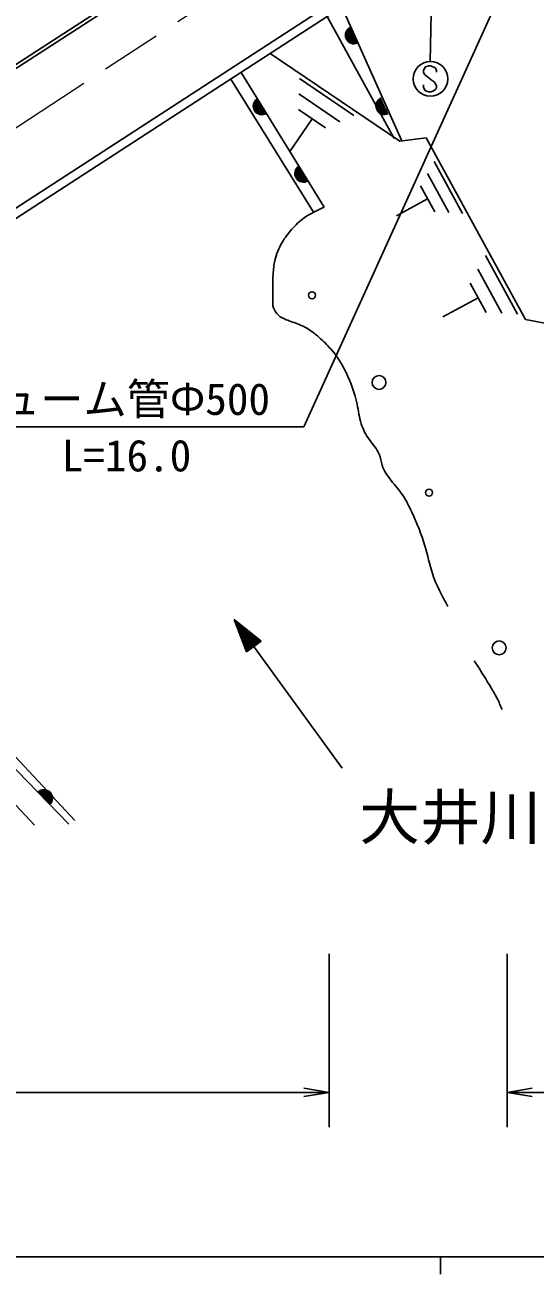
# Model space of a CAD drawing. Units: millimetres, scale not verified. Extents: x 40000 to 680000, y 20000 to 380000.
# Drawn here: x 143994 to 173466, y 204000 to 276082 of the extents above; entities that cross this region are included whole.
import ezdxf
from ezdxf.enums import TextEntityAlignment as Align

# ---------------------------------------------------------------- set-up
doc = ezdxf.new("R2010")
doc.units = ezdxf.units.MM
doc.header["$LTSCALE"] = 1000
doc.linetypes.add('CHAIN', pattern=[18.5, 12, -1.5, 3.5, -1.5])
for name, color, linetype, lineweight in [('M-BGD', 7, 'Continuous', 25), ('M-BMK', 2, 'CHAIN', 13), ('M-STR-HTXT', 7, 'Continuous', 13), ('M-STR-STR3', 7, 'Continuous', 25), ('M-STR-STRC', 7, 'Continuous', 25), ('M-TTL-BAND', 7, 'Continuous', 25)]:
    doc.layers.add(name, color=color, linetype=linetype, lineweight=lineweight)
doc.styles.add('ＭＳ ゴシック', font='')
doc.styles.get('ＭＳ ゴシック').set_extended_font_data('MS Gothic')

# ---------------------------------------------------------------- blocks, each defined once
blk = doc.blocks.new('open_arrow')
at = {"color": 0, "linetype": 'Continuous', "lineweight": -2}
blk.add_lwpolyline([(7.5, 1.25), (0, 0), (7.5, -1.25)], dxfattribs=at)

msp = doc.modelspace()

# ---------------------------------------------------------------- linework, layer by layer
at = {"layer": 'M-BGD'}
for p, q in [((156842, 282455), (111984, 253467)), ((156950, 282287), (112092, 253299)), ((162130, 277534), (165745, 269442)), ((137391, 261574), (161577, 277241)), ((137666, 261156), (161849, 276821)), ((161451, 276564), (165334, 269524)), ((165658, 269377), (158169, 274437)), ((156484, 273346), (161291, 265572)), ((155889, 272961), (160661, 265289)), ((159852, 272992), (163002, 270862)), ((159822, 272102), (162182, 270502)), ((159792, 271202), (161362, 270142)), ((159302, 268782), (160582, 270672)), ((167184, 269575), (165658, 269377)), ((172914, 259081), (167184, 269575)), ((167642, 268202), (169282, 265202)), ((167252, 267502), (168482, 265252)), ((166852, 266792), (167672, 265292)), ((165462, 265062), (167262, 266042)), ((170612, 262782), (172462, 259392)), ((170162, 261992), (171552, 259442)), ((169712, 261192), (170642, 259492)), ((168142, 259232), (170182, 260342)), ((174751, 258738), (172914, 259081)), ((162330, 233188), (156086, 241773)), ((156086, 241773), (156804, 239907)), ((156086, 241773), (157641, 240516)), ((156105, 241725), (156126, 241741)), ((156123, 241677), (156167, 241708)), ((156142, 241629), (156207, 241676)), ((156160, 241580), (156247, 241643)), ((156179, 241532), (156287, 241611)), ((156198, 241484), (156328, 241578)), ((156216, 241435), (156368, 241546)), ((156235, 241387), (156408, 241513)), ((156253, 241339), (156448, 241480)), ((156272, 241290), (156489, 241448)), ((156290, 241242), (156529, 241415)), ((156309, 241194), (156569, 241383)), ((156328, 241145), (156609, 241350)), ((156346, 241097), (156650, 241318)), ((156365, 241049), (156690, 241285)), ((156383, 241000), (156730, 241253)), ((156402, 240952), (156770, 241220)), ((156420, 240904), (156811, 241187)), ((156439, 240855), (156851, 241155)), ((156458, 240807), (156891, 241122)), ((156476, 240759), (156931, 241090)), ((156495, 240711), (156971, 241057)), ((156513, 240662), (157012, 241025)), ((156532, 240614), (157052, 240992)), ((156550, 240566), (157092, 240960)), ((156569, 240517), (157132, 240927)), ((156588, 240469), (157173, 240894)), ((156606, 240421), (157213, 240862)), ((156625, 240372), (157253, 240829)), ((156643, 240324), (157293, 240797)), ((156662, 240276), (157334, 240764)), ((156680, 240227), (157374, 240732)), ((156699, 240179), (157414, 240699)), ((156718, 240131), (157454, 240667)), ((156736, 240082), (157495, 240634)), ((156755, 240034), (157535, 240601)), ((156773, 239986), (157575, 240569)), ((156792, 239937), (157615, 240536)), ((156804, 239907), (157641, 240516)), ((140753, 235908), (146531, 229965)), ((142078, 235302), (146885, 230170)), ((140807, 233891), (144537, 229908))]:
    msp.add_line(p, q, dxfattribs=at)
for centre, radius in [((160580, 260483), 200), ((164453, 255454), 400), ((167344, 249094), 200), ((171391, 240133), 400)]:
    msp.add_circle(centre, radius, dxfattribs=at)
for centre, radius, start, end in [((163012, 275495), 500, 113.38486, 293.38486), ((163012, 275495), 500, 113.38486, 293.38486), ((163012, 275495), 450, 113.38486, 293.38486), ((163012, 275495), 400, 113.38486, 293.38486), ((163012, 275495), 350, 113.38486, 293.38486), ((163012, 275495), 300, 113.38486, 293.38486), ((163012, 275495), 250, 113.38486, 293.38486), ((163012, 275495), 200, 113.38486, 293.38486), ((163012, 275495), 150, 113.38486, 293.38486), ((163012, 275495), 100, 113.38486, 293.38486), ((163012, 275495), 50, 113.38486, 293.38486), ((157686, 271402), 500, 121.72936, 301.72936), ((157686, 271402), 500, 121.72936, 301.72936), ((157686, 271402), 450, 121.72936, 301.72936), ((164776, 271416), 500, 113.38486, 293.38486), ((164776, 271416), 500, 113.38486, 293.38486), ((164776, 271416), 450, 113.38486, 293.38486), ((164776, 271416), 400, 113.38486, 293.38486), ((157686, 271402), 400, 121.72936, 301.72936), ((157686, 271402), 350, 121.72936, 301.72936), ((157686, 271402), 300, 121.72936, 301.72936), ((157686, 271402), 250, 121.72936, 301.72936), ((157686, 271402), 200, 121.72936, 301.72936), ((157686, 271402), 150, 121.72936, 301.72936), ((157686, 271402), 100, 121.72936, 301.72936), ((157686, 271402), 50, 121.72936, 301.72936), ((164776, 271416), 350, 113.38486, 293.38486), ((164776, 271416), 300, 113.38486, 293.38486), ((164776, 271416), 250, 113.38486, 293.38486), ((164776, 271416), 200, 113.38486, 293.38486), ((164776, 271416), 150, 113.38486, 293.38486), ((164776, 271416), 100, 113.38486, 293.38486), ((164776, 271416), 50, 113.38486, 293.38486), ((160089, 267515), 500, 121.72936, 301.72936), ((160089, 267515), 500, 121.72936, 301.72936), ((160089, 267515), 450, 121.72936, 301.72936), ((160089, 267515), 400, 121.72936, 301.72936), ((160089, 267515), 350, 121.72936, 301.72936), ((160089, 267515), 300, 121.72936, 301.72936), ((160089, 267515), 250, 121.72936, 301.72936), ((160089, 267515), 200, 121.72936, 301.72936), ((160089, 267515), 150, 121.72936, 301.72936), ((160089, 267515), 100, 121.72936, 301.72936), ((160089, 267515), 50, 121.72936, 301.72936), ((145086, 231451), 500, 314.1959, 134.1959), ((145086, 231451), 500, 314.1959, 134.1959), ((145086, 231451), 450, 314.1959, 134.1959), ((145086, 231451), 400, 314.1959, 134.1959), ((145086, 231451), 350, 314.1959, 134.1959), ((145086, 231451), 300, 314.1959, 134.1959), ((145086, 231451), 250, 314.1959, 134.1959), ((145086, 231451), 200, 314.1959, 134.1959), ((145086, 231451), 150, 314.1959, 134.1959), ((145086, 231451), 100, 314.1959, 134.1959), ((145086, 231451), 50, 314.1959, 134.1959)]:
    msp.add_arc(centre, radius, start, end, dxfattribs=at)
for points, knots in [([(161291, 265572), (160887, 265389), (160483, 265207), (160129, 264952), (159862, 264760), (159624, 264526), (159404, 264278), (159197, 264046), (159007, 263802), (158851, 263536), (158660, 263210), (158519, 262851), (158437, 262482), (158380, 262232), (158350, 261978), (158333, 261723), (158296, 261188), (158314, 260652), (158316, 260117), (158316, 260036), (158316, 259956), (158316, 259875)], [0, 0, 0, 0, 1, 1, 1, 2, 2, 2, 3, 3, 3, 4, 4, 4, 5, 5, 5, 6, 6, 6, 7, 7, 7, 7]), ([(158316, 259875), (158376, 259714), (158436, 259552), (158540, 259426), (158654, 259288), (158820, 259192), (158989, 259115), (159234, 259004), (159486, 258933), (159732, 258839), (160029, 258725), (160317, 258575), (160578, 258390), (160754, 258264), (160918, 258122), (161078, 257976), (161310, 257764), (161534, 257542), (161735, 257302), (162058, 256915), (162323, 256479), (162546, 256024), (162832, 255442), (163051, 254828), (163185, 254194), (163264, 253819), (163313, 253436), (163427, 253072), (163530, 252741), (163686, 252425), (163893, 252139), (164093, 251864), (164341, 251616), (164463, 251310), (164543, 251109), (164569, 250882), (164636, 250671), (164738, 250346), (164939, 250060), (165154, 249791), (165376, 249512), (165613, 249252), (165810, 248962), (166021, 248651), (166186, 248306), (166345, 247960), (166637, 247328), (166912, 246691), (167105, 246026), (167259, 245494), (167361, 244944), (167537, 244421), (167758, 243759), (168096, 243140), (168434, 242521)], [0, 0, 0, 0, 1, 1, 1, 2, 2, 2, 3, 3, 3, 4, 4, 4, 5, 5, 5, 6, 6, 6, 7, 7, 7, 8, 8, 8, 9, 9, 9, 10, 10, 10, 11, 11, 11, 12, 12, 12, 13, 13, 13, 14, 14, 14, 15, 15, 15, 16, 16, 16, 17, 17, 17, 18, 18, 18, 18]), ([(169958, 239392), (170104, 239162), (170251, 238933), (170395, 238702), (170561, 238435), (170724, 238167), (170888, 237899), (171020, 237681), (171153, 237463), (171268, 237236), (171377, 237021), (171471, 236798), (171564, 236574)], [0, 0, 0, 0, 1, 1, 1, 2, 2, 2, 3, 3, 3, 4, 4, 4, 4])]:
    msp.add_open_spline(points, degree=3, knots=knots, dxfattribs=at)
at = {"layer": 'M-BMK'}
msp.add_line((90888, 235793), (159393, 280572), dxfattribs=at)
at = {"layer": 'M-STR-STR3'}
for p, q in [((172434, 279988), (160102, 252894)), ((138393, 252894), (160102, 252894)), ((161563, 222480), (161563, 212480)), ((171856, 222480), (171856, 212480)), ((116404, 214480), (161563, 214480)), ((171856, 214480), (283805, 214480))]:
    msp.add_line(p, q, dxfattribs=at)
at = {"layer": 'M-STR-STRC'}
for p, q in [((167566, 281131), (167409, 273970)), ((167139, 273667), (167016, 273482)), ((167016, 273482), (167018, 273351)), ((167018, 273351), (167082, 273222)), ((167082, 273222), (167337, 273040)), ((167332, 273732), (167139, 273667)), ((167453, 273730), (167332, 273732)), ((167703, 273611), (167453, 273730)), ((167766, 273480), (167703, 273611)), ((167766, 273351), (167766, 273480)), ((167018, 272503), (167016, 272624)), ((167058, 272400), (167018, 272503)), ((167337, 273040), (167466, 272908)), ((167466, 272908), (167645, 272792)), ((167645, 272792), (167771, 272592)), ((167766, 272482), (167706, 272350)), ((167771, 272592), (167766, 272482)), ((167142, 272289), (167058, 272400)), ((167329, 272229), (167142, 272289)), ((167463, 272229), (167329, 272229)), ((167563, 272258), (167463, 272229)), ((167706, 272350), (167563, 272258))]:
    msp.add_line(p, q, dxfattribs=at)
msp.add_circle((167423, 272970), 1000, dxfattribs=at)
at = {"layer": 'M-TTL-BAND'}
for p, q in [((40000, 205000), (579000, 205000)), ((168000, 205000), (168000, 204000))]:
    msp.add_line(p, q, dxfattribs=at)

# ---------------------------------------------------------------- block references
at = {"layer": 'M-STR-STR3', "xscale": 193, "yscale": 193, "rotation": 180}
msp.add_blockref('open_arrow', (161563, 214480), dxfattribs=at)
at = {"layer": 'M-STR-STR3', "xscale": 193, "yscale": 193}
msp.add_blockref('open_arrow', (171856, 214480), dxfattribs=at)

# ---------------------------------------------------------------- texts
at = {"layer": 'M-STR-HTXT', "style": 'ＭＳ ゴシック'}
msp.add_text('大井川', height=2566, dxfattribs=at).set_placement((163318, 228316), align=Align.BOTTOM_LEFT)
at = {"layer": 'M-STR-STR3', "style": 'ＭＳ ゴシック'}
for s, p in [('ヒューム管Ф500', (139872, 254495)), ('L=16.0', (146122, 251236))]:
    msp.add_text(s, height=1833, dxfattribs=at).set_placement(p, align=Align.MIDDLE_LEFT)

doc.saveas('drawing.dxf')
